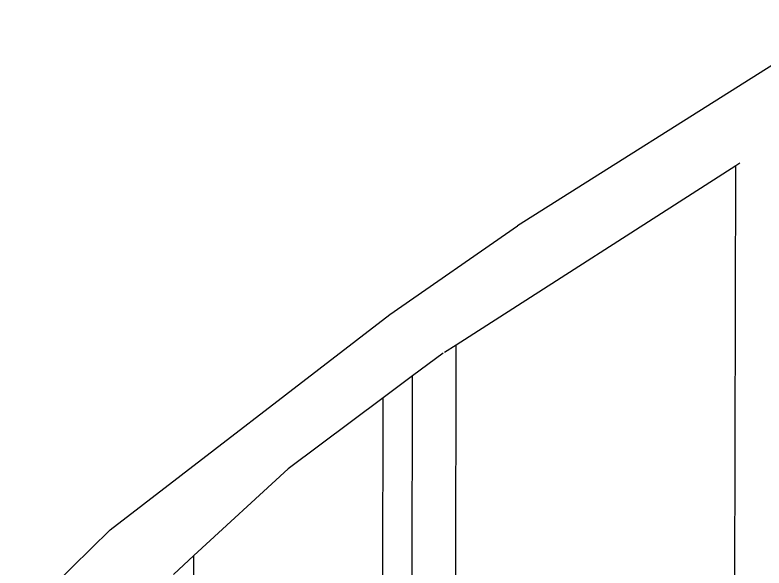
# Model space of a CAD drawing. Header units: millimetres. Extents: x 173236 to 801264, y -94969 to 615039.
# Drawn here: x 296363.2 to 296713.2, y -2369.7 to -2111.2 of the extents above; entities that cross this region are included whole.
import ezdxf

# ---------------------------------------------------------------- set-up
doc = ezdxf.new("R2010")
doc.units = ezdxf.units.MM
doc.header["$MEASUREMENT"] = 0
doc.layers.add('VOX-A-STAIRS-STEPS', color=140, linetype='Continuous')
doc.layers.add('VOX-A-WALL-PATT', color=233, linetype='Continuous')

# ---------------------------------------------------------------- blocks, each defined once
blk = doc.blocks.new('STAIR')
at = {"layer": 'VOX-A-WALL-PATT'}
for p, q in [((292060.86, 495.46), (291904.83, 396.92)), ((292006.82, 425.01), (291876.2, 341.15)), ((292006.2, 84.49), (292006.82, 425.01)), ((292008.73, 426.23), (292006.82, 425.01)), ((291845.23, 355.47), (291904.83, 396.92)), ((291714.48, 254.76), (291845.23, 355.47)), ((291876.2, 341.15), (291870.73, 337.64)), ((291875.56, -14.04), (291876.2, 341.15)), ((291870.04, 337.39), (291855.78, 326.74)), ((291855.78, 326.74), (291842.08, 316.52)), ((291854.7, -267.16), (291855.78, 326.74)), ((291842.08, 316.52), (291797.68, 283.37)), ((291841.12, -209.23), (291842.08, 316.52)), ((291753.62, 242.79), (291797.68, 283.37)), ((291714.48, 254.76), (291670.02, 211.24)), ((291744.08, 234), (291753.62, 242.79)), ((291752.99, -102.87), (291753.62, 242.79))]:
    blk.add_line(p, q, dxfattribs=at)

msp = doc.modelspace()

# ---------------------------------------------------------------- block references
at = {"layer": 'VOX-A-STAIRS-STEPS'}
msp.add_blockref('STAIR', (4693.14, -2606.66), dxfattribs=at)

doc.saveas('drawing.dxf')
